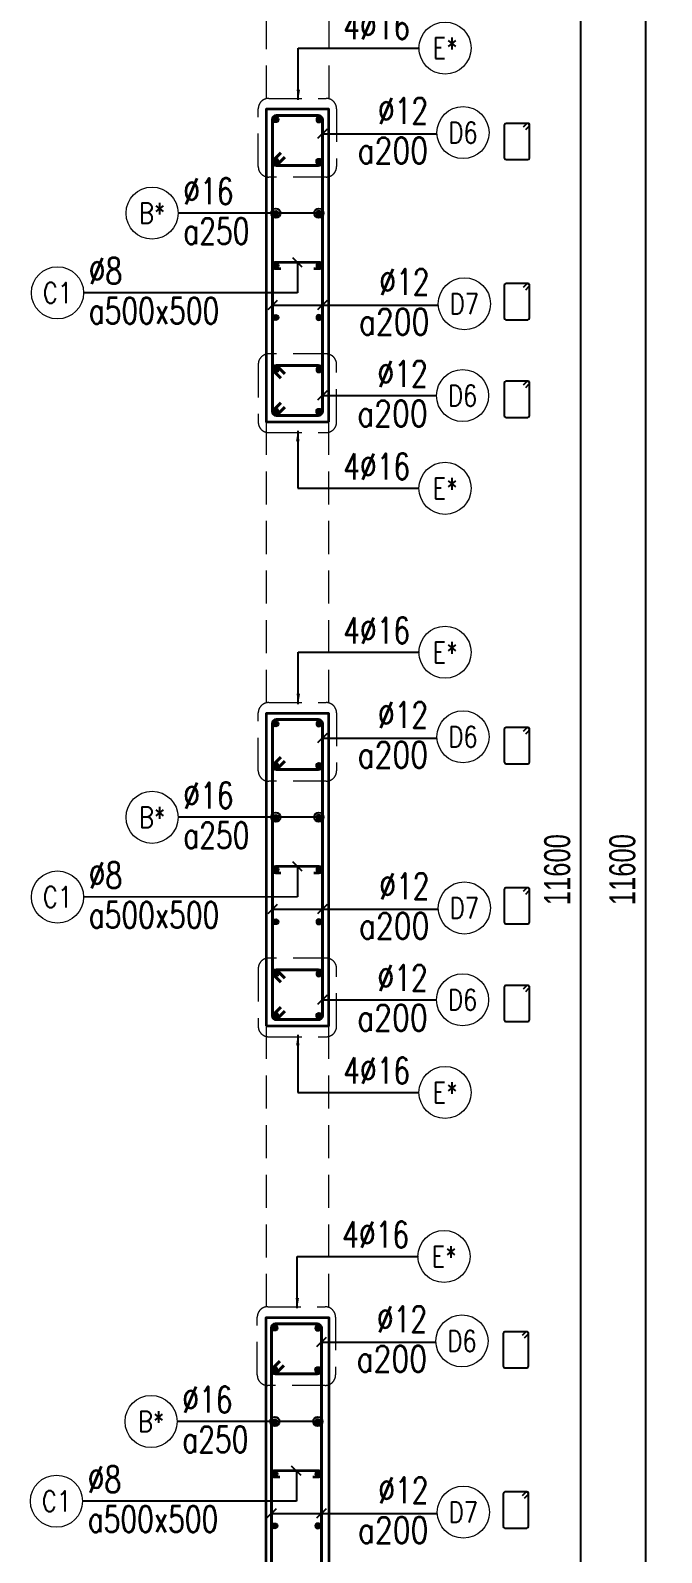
# Model space of a CAD drawing. Header units: millimetres. Extents: x 738475 to 1279438, y -34239 to 156422.
# Drawn here: x 1121910 to 1124940, y 139262 to 146568 of the extents above; entities that cross this region are included whole.
import ezdxf
from ezdxf.enums import TextEntityAlignment as Align

# ---------------------------------------------------------------- set-up
doc = ezdxf.new("R2010")
doc.units = ezdxf.units.MM
doc.header["$MEASUREMENT"] = 0
doc.linetypes.add('HIDDEN2', pattern=[4.7625, 3.175, -1.5875])
doc.layers.get('0').update_dxf_attribs({"lineweight": 20})
doc.layers.get('Defpoints').update_dxf_attribs({"color": 151, "lineweight": 9})
for name, color, linetype, lineweight in [('KC-LEADER', 153, 'Continuous', 18), ('KC-THEP', 6, 'Continuous', 40), ('NDC_S_BEAM', 3, 'HIDDEN2', 20), ('NDC_S_DIM', 1, 'Continuous', 15), ('NDC_S_HIDDEN', 8, 'HIDDEN2', 13), ('NDC_S_LEADER', 1, 'Continuous', 15), ('NDC_S_REBAR', 4, 'Continuous', 35), ('NDC_S_STIRRUP', 4, 'Continuous', 40), ('NDC_S_VN TEXT', 7, 'Continuous', 20), ('NDC_S_WALL', 6, 'Continuous', 35)]:
    doc.layers.add(name, color=color, linetype=linetype, lineweight=lineweight)
doc.layers.add('Ligature', color=1, linetype='Continuous')
doc.styles.add('NDC_ARIAL', font='arial.ttf', dxfattribs={"width": 0.85})
doc.styles.add('NDC_DIM', font='', dxfattribs={"width": 0.75})
doc.styles.add('NDC_EN TXT', font='romans.shx', dxfattribs={"width": 0.8})
doc.styles.get('NDC_DIM').set_extended_font_data('Dotum')
doc.dimstyles.new('NDC_1-50', dxfattribs={"dimscale": 50, "dimtxt": 2.5, "dimasz": 1, "dimexe": 1.5, "dimexo": 0, "dimgap": 0.8, "dimtad": 1, "dimdec": 0, "dimdsep": 46, "dimtxsty": 'NDC_ARIAL', "dimblk": 'DIMMARK', "dimcen": 49999.938995, "dimdle": 1.5, "dimclrd": 1, "dimclre": 1, "dimclrt": 3, "dimadec": 0, "dimazin": 0, "dimtfac": 1, "dimtdec": 0, "dimtix": 1, "dimtmove": 2, "dimatfit": 3, "dimfxl": 1, "dimarcsym": 0})
doc.dimstyles.new('NDC_dim_30', dxfattribs={"dimscale": 30, "dimtxt": 2.5, "dimasz": 1.5, "dimexe": 1.5, "dimexo": 2.5, "dimgap": 1, "dimtad": 1, "dimdec": 0, "dimzin": 0, "dimdsep": 46, "dimtxsty": 'NDC_DIM', "dimblk": 'DIMMARK', "dimcen": 0.09, "dimdle": 1.2, "dimclrd": 1, "dimclre": 1, "dimclrt": 3, "dimadec": 0, "dimazin": 0, "dimtfac": 1, "dimtdec": 0, "dimtix": 1, "dimtofl": 0, "dimtmove": 0, "dimatfit": 3, "dimfxl": 6, "dimfxlon": 1, "dimtolj": 1, "dimtzin": 0, "dimarcsym": 0})
doc.dimstyles.new('NDC_dim_50', dxfattribs={"dimscale": 50, "dimtxt": 2.5, "dimasz": 1.5, "dimexe": 1.5, "dimexo": 2.5, "dimgap": 1, "dimtad": 1, "dimdec": 0, "dimzin": 0, "dimdsep": 46, "dimtxsty": 'NDC_DIM', "dimblk": 'DIMMARK', "dimcen": 0.09, "dimdle": 1.2, "dimclrd": 1, "dimclre": 1, "dimclrt": 3, "dimadec": 0, "dimazin": 0, "dimtfac": 1, "dimtdec": 0, "dimtix": 1, "dimtofl": 0, "dimtmove": 0, "dimatfit": 3, "dimfxl": 6, "dimfxlon": 1, "dimtolj": 1, "dimtzin": 0, "dimarcsym": 0})

# ---------------------------------------------------------------- blocks, each defined once
blk = doc.blocks.new('THEP')
at = {"layer": 'KC-LEADER', "color": 6}
blk.add_circle((0, 0), 14, dxfattribs=at)
at = {"layer": 'KC-THEP'}
for p, q in [((-14, 0), (14, 0)), ((9.9, 9.9), (-9.9, -9.9)), ((-9.9, 9.9), (9.9, -9.9)), ((0, 14), (0, -14))]:
    blk.add_line(p, q, dxfattribs=at)
blk = doc.blocks.new('DIMMARK')
at = {"layer": 'NDC_S_DIM', "color": 1}
blk.add_line((-1.5, 0), (1, 0), dxfattribs=at)
at = {"layer": 'NDC_S_DIM', "color": 2, "const_width": 0.1}
blk.add_lwpolyline([(-0.424, -0.424), (0.424, 0.424)], dxfattribs=at)
blk = doc.blocks.new('*U9')
blk.add_circle((2.5, 0), 2.5)
at = {"layer": 'NDC_S_VN TEXT', "color": 3, "style": 'NDC_EN TXT', "width": 0.75}
blk.add_attdef('DK2', text='', height=2.5, dxfattribs=at).set_placement((-0.85, 0.85), align=Align.RIGHT)
at = {"layer": 'NDC_S_VN TEXT', "color": 7, "style": 'NDC_EN TXT', "width": 0.8}
blk.add_attdef('SH3', text='', height=2, dxfattribs=at).set_placement((2.5, 0), align=Align.MIDDLE)
blk = doc.blocks.new('*U10')
blk.add_circle((2.5, 0), 2.5)
at = {"layer": 'NDC_S_VN TEXT', "color": 3, "style": 'NDC_EN TXT'}
for tag, width, p in [('DK2', 0.75, (-0.85, 0.85)), ('KC2', 0.8, (-0.85, -2.97))]:
    blk.add_attdef(tag, text='', height=2.5, dxfattribs=dict(at, width=width)).set_placement(p, align=Align.RIGHT)
at = {"layer": 'NDC_S_VN TEXT', "color": 7, "style": 'NDC_EN TXT', "width": 0.8}
blk.add_attdef('SH3', text='', height=2, dxfattribs=at).set_placement((2.5, 0), align=Align.MIDDLE)
blk = doc.blocks.new('*U11')
blk.add_circle((-2.5, 0), 2.5)
at = {"layer": 'NDC_S_VN TEXT', "color": 3, "style": 'NDC_EN TXT', "width": 0.75}
for tag, p in [('DK1', (0.5, 0.85)), ('KC1', (0.5, -2.97))]:
    blk.add_attdef(tag, p, '', height=2.5, dxfattribs=at)
at = {"layer": 'NDC_S_VN TEXT', "color": 7, "style": 'NDC_EN TXT', "width": 0.8}
blk.add_attdef('SH2', text='', height=2, dxfattribs=at).set_placement((-2.5, 0), align=Align.MIDDLE)
blk = doc.blocks.new('*D1337')
at = {"layer": 'Defpoints', "color": 0, "transparency": 16777216}
for p in [(1122711.9, 148340.1), (1124551.9, 148340.1), (1122602.5, 136740.1)]:
    blk.add_point(p, dxfattribs=at)
at = {"layer": 'NDC_S_DIM', "color": 1, "lineweight": -2, "transparency": 16777216}
for p, q in [((1124251.9, 148340.1), (1124626.9, 148340.1)), ((1124551.9, 136815.1), (1124551.9, 148265.1)), ((1124251.9, 136740.1), (1124626.9, 136740.1))]:
    blk.add_line(p, q, dxfattribs=at)
at = {"layer": 'NDC_S_DIM', "color": 1, "lineweight": -2, "transparency": 16777216, "xscale": 75, "yscale": 75, "zscale": 75}
for p, rotation in [((1124551.9, 148340.1), 90), ((1124551.9, 136740.1), 270)]:
    blk.add_blockref('DIMMARK', p, dxfattribs=dict(at, rotation=rotation))
at = {"layer": 'NDC_S_DIM', "color": 3, "transparency": 16777216, "insert": (1124439.3, 142540.1), "char_height": 125, "attachment_point": 5, "rotation": 90, "style": 'NDC_DIM'}
blk.add_mtext('\\A1;11600', dxfattribs=at)
blk = doc.blocks.new('*D1343')
at = {"layer": 'Defpoints', "color": 0, "ltscale": 200, "transparency": 16777216}
for p in [(1123227.3, 148340.1), (1124864.5, 148340.1), (1123227.2, 136740.4)]:
    blk.add_point(p, dxfattribs=at)
at = {"layer": 'NDC_S_DIM', "color": 1, "lineweight": -2, "ltscale": 200, "transparency": 16777216}
for p, q in [((1124564.5, 148340.1), (1124939.5, 148340.1)), ((1124864.5, 136815.4), (1124864.5, 148265.1)), ((1124564.5, 136740.4), (1124939.5, 136740.4))]:
    blk.add_line(p, q, dxfattribs=at)
at = {"layer": 'NDC_S_DIM', "color": 1, "lineweight": -2, "ltscale": 200, "transparency": 16777216, "xscale": 75, "yscale": 75, "zscale": 75}
for p, rotation in [((1124864.5, 148340.1), 90), ((1124864.5, 136740.4), 270)]:
    blk.add_blockref('DIMMARK', p, dxfattribs=dict(at, rotation=rotation))
at = {"layer": 'NDC_S_DIM', "color": 3, "ltscale": 200, "transparency": 16777216, "insert": (1124751.9, 142540.2), "char_height": 125, "attachment_point": 5, "rotation": 90, "style": 'NDC_DIM'}
blk.add_mtext('\\A1;11600', dxfattribs=at)

msp = doc.modelspace()

# ---------------------------------------------------------------- linework, layer by layer
at = {"layer": 'Ligature'}
for points in [[(1124287.204, 146092.307), (1124303.17, 146108.273, 0.66817864), (1124297.397, 146122.211), (1124192.768, 146122.211, 0.41421356), (1124184.603, 146114.046), (1124184.603, 145956.939, 0.41421356), (1124192.768, 145948.774), (1124297.397, 145948.774, 0.41421356), (1124305.562, 145956.939), (1124305.562, 146114.046, 0.66817864), (1124291.623, 146119.82), (1124275.657, 146103.854)], [(1124287.176, 145323.158), (1124303.142, 145339.124, 0.66817864), (1124297.369, 145353.062), (1124192.74, 145353.062, 0.41421356), (1124184.575, 145344.897), (1124184.575, 145187.79, 0.41421356), (1124192.74, 145179.625), (1124297.369, 145179.625, 0.41421356), (1124305.533, 145187.79), (1124305.533, 145344.897, 0.66817864), (1124291.595, 145350.671), (1124275.629, 145334.705)], [(1124287.176, 144854.582), (1124303.142, 144870.548, 0.66817864), (1124297.369, 144884.486), (1124192.74, 144884.486, 0.41421356), (1124184.575, 144876.322), (1124184.575, 144719.214, 0.41421356), (1124192.74, 144711.049), (1124297.369, 144711.049, 0.41421356), (1124305.533, 144719.214), (1124305.533, 144876.322, 0.66817864), (1124291.595, 144882.095), (1124275.629, 144866.129)], [(1124287.204, 143192.307), (1124303.17, 143208.273, 0.66817864), (1124297.397, 143222.211), (1124192.768, 143222.211, 0.41421356), (1124184.603, 143214.046), (1124184.603, 143056.939, 0.41421356), (1124192.768, 143048.774), (1124297.397, 143048.774, 0.41421356), (1124305.562, 143056.939), (1124305.562, 143214.046, 0.66817864), (1124291.623, 143219.82), (1124275.657, 143203.854)], [(1124287.176, 142423.158), (1124303.142, 142439.124, 0.66817864), (1124297.369, 142453.062), (1124192.74, 142453.062, 0.41421356), (1124184.575, 142444.897), (1124184.575, 142287.79, 0.41421356), (1124192.74, 142279.625), (1124297.369, 142279.625, 0.41421356), (1124305.533, 142287.79), (1124305.533, 142444.897, 0.66817864), (1124291.595, 142450.671), (1124275.629, 142434.705)], [(1124287.176, 141954.582), (1124303.142, 141970.548, 0.66817864), (1124297.369, 141984.486), (1124192.74, 141984.486, 0.41421356), (1124184.575, 141976.322), (1124184.575, 141819.214, 0.41421356), (1124192.74, 141811.049), (1124297.369, 141811.049, 0.41421356), (1124305.533, 141819.214), (1124305.533, 141976.322, 0.66817864), (1124291.595, 141982.095), (1124275.629, 141966.129)], [(1124282.345, 140292.307), (1124298.311, 140308.273, 0.66817864), (1124292.538, 140322.211), (1124187.909, 140322.211, 0.41421356), (1124179.744, 140314.046), (1124179.744, 140156.939, 0.41421356), (1124187.909, 140148.774), (1124292.538, 140148.774, 0.41421356), (1124300.703, 140156.939), (1124300.703, 140314.046, 0.66817864), (1124286.764, 140319.82), (1124270.798, 140303.854)], [(1124282.317, 139523.158), (1124298.283, 139539.124, 0.66817864), (1124292.51, 139553.062), (1124187.881, 139553.062, 0.41421356), (1124179.716, 139544.897), (1124179.716, 139387.79, 0.41421356), (1124187.881, 139379.625), (1124292.51, 139379.625, 0.41421356), (1124300.674, 139387.79), (1124300.674, 139544.897, 0.66817864), (1124286.736, 139550.671), (1124270.77, 139534.705)]]:
    msp.add_lwpolyline(points, format="xyb", dxfattribs=at)
at = {"layer": 'NDC_S_BEAM', "ltscale": 50}
for p, q in [((1123041.971, 147590.098), (1123041.971, 146190.098)), ((1123341.971, 147590.098), (1123341.971, 146190.098)), ((1123041.171, 144690.098), (1123041.171, 143290.098)), ((1123341.171, 144690.098), (1123341.171, 143290.098)), ((1123041.171, 141790.098), (1123041.171, 140390.098)), ((1123341.171, 141790.098), (1123341.171, 140390.098))]:
    msp.add_line(p, q, dxfattribs=at)
at = {"layer": 'NDC_S_HIDDEN', "ltscale": 50}
for points in [[(1123053.535, 146242.158), (1123329.378, 146242.158, -0.41421356), (1123379.378, 146192.158), (1123379.378, 145914.608, -0.41421356), (1123329.378, 145864.608), (1123053.535, 145864.608, -0.41421356), (1123003.535, 145914.608), (1123003.535, 146192.158, -0.41421356)], [(1123053.535, 144638.039), (1123329.378, 144638.039, 0.41421356), (1123379.378, 144688.039), (1123379.378, 144965.588, 0.41421356), (1123329.378, 145015.588), (1123053.535, 145015.588, 0.41421356), (1123003.535, 144965.588), (1123003.535, 144688.039, 0.41421356)], [(1123053.535, 143342.158), (1123329.378, 143342.158, -0.41421356), (1123379.378, 143292.158), (1123379.378, 143014.608, -0.41421356), (1123329.378, 142964.608), (1123053.535, 142964.608, -0.41421356), (1123003.535, 143014.608), (1123003.535, 143292.158, -0.41421356)], [(1123053.535, 141738.039), (1123329.378, 141738.039, 0.41421356), (1123379.378, 141788.039), (1123379.378, 142065.588, 0.41421356), (1123329.378, 142115.588), (1123053.535, 142115.588, 0.41421356), (1123003.535, 142065.588), (1123003.535, 141788.039, 0.41421356)], [(1123048.676, 140442.158), (1123324.519, 140442.158, -0.41421356), (1123374.519, 140392.158), (1123374.519, 140114.608, -0.41421356), (1123324.519, 140064.608), (1123048.676, 140064.608, -0.41421356), (1122998.676, 140114.608), (1122998.676, 140392.158, -0.41421356)]]:
    msp.add_lwpolyline(points, format="xyb", close=True, dxfattribs=at)
at = {"layer": 'NDC_S_REBAR'}
for points in [[(1123269.683, 145425.098), (1123294.683, 145425.098, 1), (1123294.683, 145455.098), (1123087.659, 145455.098, 1), (1123087.659, 145425.098), (1123112.659, 145425.098)], [(1123269.683, 142525.098), (1123294.683, 142525.098, 1), (1123294.683, 142555.098), (1123087.659, 142555.098, 1), (1123087.659, 142525.098), (1123112.659, 142525.098)], [(1123264.825, 139625.098), (1123289.825, 139625.098, 1), (1123289.825, 139655.098), (1123082.8, 139655.098, 1), (1123082.8, 139625.098), (1123107.8, 139625.098)]]:
    msp.add_lwpolyline(points, format="xyb", dxfattribs=at)
at = {"layer": 'NDC_S_STIRRUP'}
for points in [[(1123111.171, 144780.098), (1123071.171, 144740.098, 0.41421356), (1123091.171, 144720.098), (1123291.171, 144720.098, 0.41421356), (1123311.171, 144740.098), (1123311.171, 146140.098, 0.41421356), (1123291.171, 146160.098), (1123091.171, 146160.098, 0.41421356), (1123071.171, 146140.098), (1123071.171, 144740.098, 0.41421356), (1123091.171, 144720.098), (1123131.171, 144760.098)], [(1123111.171, 145980.635), (1123071.171, 145940.635, 0.41421356), (1123091.171, 145920.635), (1123291.171, 145920.635, 0.41421356), (1123311.171, 145940.635), (1123311.171, 146140.098, 0.41421356), (1123291.171, 146160.098), (1123091.171, 146160.098, 0.41421356), (1123071.171, 146140.098), (1123071.171, 145940.635, 0.41421356), (1123091.171, 145920.635), (1123131.171, 145960.635)], [(1123111.171, 144899.561), (1123071.171, 144939.561, -0.41421356), (1123091.171, 144959.561), (1123291.171, 144959.561, -0.41421356), (1123311.171, 144939.561), (1123311.171, 144740.098, -0.41421356), (1123291.171, 144720.098), (1123091.171, 144720.098, -0.41421356), (1123071.171, 144740.098), (1123071.171, 144939.561, -0.41421356), (1123091.171, 144959.561), (1123131.171, 144919.561)], [(1123111.171, 141880.098), (1123071.171, 141840.098, 0.41421356), (1123091.171, 141820.098), (1123291.171, 141820.098, 0.41421356), (1123311.171, 141840.098), (1123311.171, 143240.098, 0.41421356), (1123291.171, 143260.098), (1123091.171, 143260.098, 0.41421356), (1123071.171, 143240.098), (1123071.171, 141840.098, 0.41421356), (1123091.171, 141820.098), (1123131.171, 141860.098)], [(1123111.171, 143080.635), (1123071.171, 143040.635, 0.41421356), (1123091.171, 143020.635), (1123291.171, 143020.635, 0.41421356), (1123311.171, 143040.635), (1123311.171, 143240.098, 0.41421356), (1123291.171, 143260.098), (1123091.171, 143260.098, 0.41421356), (1123071.171, 143240.098), (1123071.171, 143040.635, 0.41421356), (1123091.171, 143020.635), (1123131.171, 143060.635)], [(1123111.171, 141999.561), (1123071.171, 142039.561, -0.41421356), (1123091.171, 142059.561), (1123291.171, 142059.561, -0.41421356), (1123311.171, 142039.561), (1123311.171, 141840.098, -0.41421356), (1123291.171, 141820.098), (1123091.171, 141820.098, -0.41421356), (1123071.171, 141840.098), (1123071.171, 142039.561, -0.41421356), (1123091.171, 142059.561), (1123131.171, 142019.561)], [(1123106.312, 138980.098), (1123066.312, 138940.098, 0.41421356), (1123086.312, 138920.098), (1123286.312, 138920.098, 0.41421356), (1123306.312, 138940.098), (1123306.312, 140340.098, 0.41421356), (1123286.312, 140360.098), (1123086.312, 140360.098, 0.41421356), (1123066.312, 140340.098), (1123066.312, 138940.098, 0.41421356), (1123086.312, 138920.098), (1123126.312, 138960.098)], [(1123106.312, 140180.635), (1123066.312, 140140.635, 0.41421356), (1123086.312, 140120.635), (1123286.312, 140120.635, 0.41421356), (1123306.312, 140140.635), (1123306.312, 140340.098, 0.41421356), (1123286.312, 140360.098), (1123086.312, 140360.098, 0.41421356), (1123066.312, 140340.098), (1123066.312, 140140.635, 0.41421356), (1123086.312, 140120.635), (1123126.312, 140160.635)]]:
    msp.add_lwpolyline(points, format="xyb", dxfattribs=at)
at = {"layer": 'NDC_S_WALL'}
for p, q in [((1123041.171, 144690.098), (1123341.171, 144690.098)), ((1123041.171, 141790.098), (1123341.171, 141790.098))]:
    msp.add_line(p, q, dxfattribs=at)
for points in [[(1123341.971, 144690.098), (1123341.971, 146190.098), (1123041.971, 146190.098), (1123041.971, 144690.098), (1123341.971, 144690.098)], [(1123041.971, 141790.098), (1123341.971, 141790.098), (1123341.971, 143290.098), (1123041.971, 143290.098), (1123041.971, 141790.098)], [(1123341.971, 138890.098), (1123041.971, 138890.098), (1123041.971, 140390.098), (1123341.971, 140390.098), (1123341.971, 138890.098)]]:
    msp.add_lwpolyline(points, dxfattribs=at)

# ---------------------------------------------------------------- block references
at = {"layer": 'KC-THEP'}
for p, rotation in [((1123087.659, 146140.098), 189.6685644363809), ((1123294.683, 145940.098), 9.668564436380926), ((1123087.659, 145690.098), 189.6685644363809), ((1123087.659, 145440.098), 189.6685644363809), ((1123087.659, 145190.098), 189.6685644363809), ((1123087.659, 144940.098), 189.6685644363809), ((1123294.683, 144740.098), 9.668564436380946), ((1123087.659, 143240.098), 189.6685644363809), ((1123294.683, 143040.098), 9.668564436380926), ((1123087.659, 142790.098), 189.6685644363809), ((1123087.659, 142540.098), 189.6685644363809), ((1123087.659, 142290.098), 189.6685644363809), ((1123087.659, 142040.098), 189.6685644363809), ((1123294.683, 141840.098), 9.668564436380946), ((1123082.8, 140340.098), 189.6685644363809), ((1123289.825, 140140.098), 9.668564436380926), ((1123082.8, 139890.098), 189.6685644363809), ((1123082.8, 139640.098), 189.6685644363809), ((1123082.8, 139390.098), 189.6685644363809)]:
    msp.add_blockref('THEP', p, dxfattribs=dict(at, rotation=rotation))
at = {"layer": 'KC-THEP', "xscale": -1}
for p, rotation in [((1123294.683, 146140.098), 170.331435563619), ((1123087.659, 145940.098), 350.3314355636191), ((1123294.683, 145690.098), 170.331435563619), ((1123294.683, 145440.098), 170.331435563619), ((1123294.683, 145190.098), 170.331435563619), ((1123294.683, 144940.098), 170.331435563619), ((1123087.659, 144740.098), 350.3314355636191), ((1123294.683, 143240.098), 170.331435563619), ((1123087.659, 143040.098), 350.3314355636191), ((1123294.683, 142790.098), 170.331435563619), ((1123294.683, 142540.098), 170.331435563619), ((1123294.683, 142290.098), 170.331435563619), ((1123294.683, 142040.098), 170.331435563619), ((1123087.659, 141840.098), 350.3314355636191), ((1123289.825, 140340.098), 170.331435563619), ((1123082.8, 140140.098), 350.3314355636191), ((1123289.825, 139890.098), 170.331435563619), ((1123289.825, 139640.098), 170.331435563619), ((1123289.825, 139390.098), 170.331435563619)]:
    msp.add_blockref('THEP', p, dxfattribs=dict(at, rotation=rotation))
at = {"layer": 'NDC_S_VN TEXT', "xscale": 50, "yscale": 50, "zscale": 50}
for name, p, values in [('*U9', (1123775.024, 146483.639), {'SH3': 'E*', 'DK2': '4%%C16'}), ('*U10', (1123861.352, 146077.958), {'SH3': 'D6', 'DK2': '%%c12', 'KC2': 'a200'}), ('*U11', (1122618.713, 145691.338), {'SH2': 'B*', 'DK1': '%%C16', 'KC1': 'a250'}), ('*U11', (1122164.727, 145308.824), {'SH2': 'C1', 'DK1': '%%c8', 'KC1': 'a500x500'}), ('*U10', (1123867.847, 145256.242), {'SH3': 'D7', 'DK2': '%%c12', 'KC2': 'a200'}), ('*U10', (1123859.408, 144815.583), {'SH3': 'D6', 'DK2': '%%c12', 'KC2': 'a200'}), ('*U9', (1123775.024, 144370.569), {'SH3': 'E*', 'DK2': '4%%C16'}), ('*U9', (1123775.024, 143583.639), {'SH3': 'E*', 'DK2': '4%%C16'}), ('*U10', (1123861.352, 143177.958), {'SH3': 'D6', 'DK2': '%%c12', 'KC2': 'a200'}), ('*U11', (1122618.713, 142791.338), {'SH2': 'B*', 'DK1': '%%C16', 'KC1': 'a250'}), ('*U11', (1122164.727, 142408.824), {'SH2': 'C1', 'DK1': '%%c8', 'KC1': 'a500x500'}), ('*U10', (1123867.847, 142356.242), {'SH3': 'D7', 'DK2': '%%c12', 'KC2': 'a200'}), ('*U10', (1123859.408, 141915.583), {'SH3': 'D6', 'DK2': '%%c12', 'KC2': 'a200'}), ('*U9', (1123775.024, 141470.569), {'SH3': 'E*', 'DK2': '4%%C16'}), ('*U9', (1123770.165, 140683.639), {'SH3': 'E*', 'DK2': '4%%C16'}), ('*U10', (1123856.493, 140277.958), {'SH3': 'D6', 'DK2': '%%c12', 'KC2': 'a200'}), ('*U11', (1122613.854, 139891.338), {'SH2': 'B*', 'DK1': '%%C16', 'KC1': 'a250'}), ('*U11', (1122159.868, 139508.824), {'SH2': 'C1', 'DK1': '%%c8', 'KC1': 'a500x500'}), ('*U10', (1123862.988, 139456.242), {'SH3': 'D7', 'DK2': '%%c12', 'KC2': 'a200'})]:
    msp.add_blockref(name, p, dxfattribs=at).add_auto_attribs(values)

# ---------------------------------------------------------------- dimensions: what is measured, and where the dimension line sits
at = {"layer": 'NDC_S_DIM'}
dim = msp.add_linear_dim(base=(1124551.921, 148340.098), p1=(1122602.534, 136740.098), p2=(1122711.867, 148340.098), angle=90, dimstyle='NDC_dim_50', override={"dimtmove": 1}, dxfattribs=at)
dim.commit()
dim.dimension.update_dxf_attribs({"geometry": '*D1337', "text_midpoint": (1124439.336, 142540.098)})
at = {"layer": 'NDC_S_DIM', "ltscale": 200}
dim = msp.add_linear_dim(base=(1124864.517, 148340.098), p1=(1123227.186, 136740.352), p2=(1123227.284, 148340.098), angle=90, dimstyle='NDC_dim_50', override={"dimtmove": 1}, dxfattribs=at)
dim.commit()
dim.dimension.update_dxf_attribs({"geometry": '*D1343', "text_midpoint": (1124751.932, 142540.225)})

# ---------------------------------------------------------------- leaders
at = {"layer": 'NDC_S_LEADER'}
for points, dimstyle, override in [([(1123195.714, 146234.779), (1123195.714, 146483.639), (1123777.293, 146483.639)], 'NDC_1-50', {"dimgap": 0.8, "dimtad": 0}), ([(1123311.171, 146071.654), (1123861.511, 146071.654)], 'NDC_dim_30', {"dimtad": 0, "dimldrblk": 'Oblique'}), ([(1123294.978, 145691.826), (1122618.713, 145691.338)], 'NDC_dim_30', {"dimtad": 0, "dimldrblk": 'Origin'}), ([(1123087.412, 145691.549), (1122618.713, 145691.338)], 'NDC_dim_30', {"dimtad": 0, "dimldrblk": 'Origin'}), ([(1123191.171, 145455.098), (1123191.171, 145309.11), (1122164.727, 145308.855)], 'NDC_dim_30', {"dimtad": 0, "dimldrblk": 'Oblique'}), ([(1123071.171, 145249.938), (1123868.006, 145249.938)], 'NDC_dim_30', {"dimtad": 0, "dimldrblk": 'Oblique'}), ([(1123311.171, 145249.938), (1123868.006, 145249.938)], 'NDC_dim_30', {"dimtad": 0, "dimldrblk": 'Oblique'}), ([(1123311.143, 144815.583), (1123861.483, 144815.583)], 'NDC_dim_30', {"dimtad": 0, "dimldrblk": 'Oblique'}), ([(1123193.283, 144646.62), (1123193.283, 144370.569), (1123774.862, 144370.569)], 'NDC_1-50', {"dimgap": 0.8, "dimtad": 0}), ([(1123195.714, 143334.779), (1123195.714, 143583.639), (1123777.293, 143583.639)], 'NDC_1-50', {"dimgap": 0.8, "dimtad": 0}), ([(1123311.171, 143171.654), (1123861.511, 143171.654)], 'NDC_dim_30', {"dimtad": 0, "dimldrblk": 'Oblique'}), ([(1123294.978, 142791.826), (1122618.713, 142791.338)], 'NDC_dim_30', {"dimtad": 0, "dimldrblk": 'Origin'}), ([(1123087.412, 142791.549), (1122618.713, 142791.338)], 'NDC_dim_30', {"dimtad": 0, "dimldrblk": 'Origin'}), ([(1123191.171, 142555.098), (1123191.171, 142409.11), (1122164.727, 142408.855)], 'NDC_dim_30', {"dimtad": 0, "dimldrblk": 'Oblique'}), ([(1123071.171, 142349.938), (1123868.006, 142349.938)], 'NDC_dim_30', {"dimtad": 0, "dimldrblk": 'Oblique'}), ([(1123311.171, 142349.938), (1123868.006, 142349.938)], 'NDC_dim_30', {"dimtad": 0, "dimldrblk": 'Oblique'}), ([(1123311.143, 141915.583), (1123861.483, 141915.583)], 'NDC_dim_30', {"dimtad": 0, "dimldrblk": 'Oblique'}), ([(1123193.283, 141746.62), (1123193.283, 141470.569), (1123774.862, 141470.569)], 'NDC_1-50', {"dimgap": 0.8, "dimtad": 0}), ([(1123190.855, 140434.779), (1123190.855, 140683.639), (1123772.434, 140683.639)], 'NDC_1-50', {"dimgap": 0.8, "dimtad": 0}), ([(1123306.312, 140271.654), (1123856.652, 140271.654)], 'NDC_dim_30', {"dimtad": 0, "dimldrblk": 'Oblique'}), ([(1123290.119, 139891.826), (1122613.854, 139891.338)], 'NDC_dim_30', {"dimtad": 0, "dimldrblk": 'Origin'}), ([(1123082.553, 139891.549), (1122613.854, 139891.338)], 'NDC_dim_30', {"dimtad": 0, "dimldrblk": 'Origin'}), ([(1123186.312, 139655.098), (1123186.312, 139509.11), (1122159.868, 139508.855)], 'NDC_dim_30', {"dimtad": 0, "dimldrblk": 'Oblique'}), ([(1123066.312, 139449.938), (1123863.147, 139449.938)], 'NDC_dim_30', {"dimtad": 0, "dimldrblk": 'Oblique'}), ([(1123306.312, 139449.938), (1123863.147, 139449.938)], 'NDC_dim_30', {"dimtad": 0, "dimldrblk": 'Oblique'})]:
    msp.add_leader(points, dimstyle=dimstyle, override=override, dxfattribs=at)

doc.saveas('drawing.dxf')
